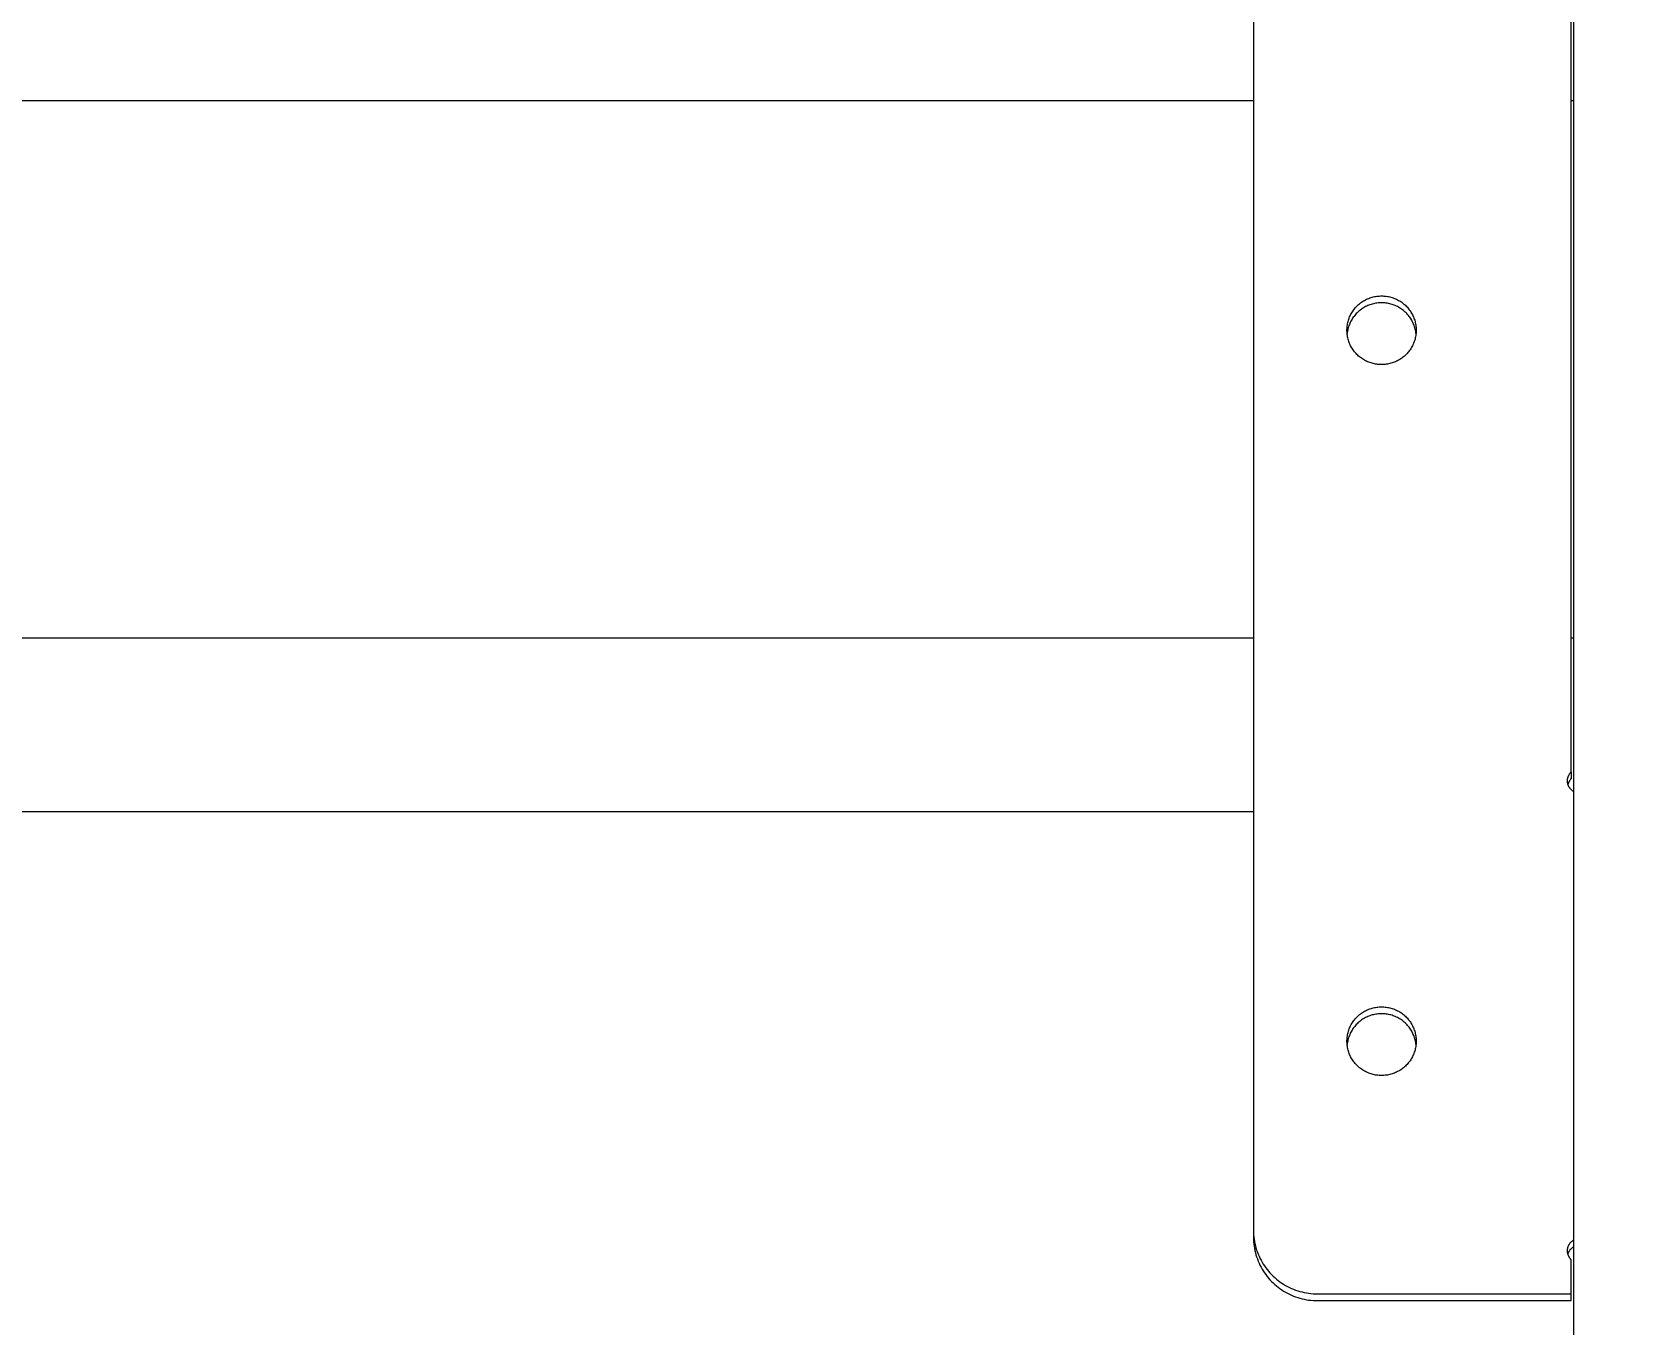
# Model space of a CAD drawing. Header units: inches. Extents: x -12 to 193, y -19 to 105.
# Drawn here: x 106.74 to 111.673, y 88.451 to 92.425 of the extents above; entities that cross this region are included whole.
import ezdxf

# ---------------------------------------------------------------- set-up
doc = ezdxf.new("R2010")
doc.units = ezdxf.units.IN
doc.layers.add('ZANO_R', color=7, linetype='Continuous', lineweight=0)
doc.layers.add('ZANO_W', color=1, linetype='Continuous', lineweight=0)
doc.styles.get("Standard").update_dxf_attribs({"font": 'arial.ttf'})
doc.dimstyles.new('amerykanie', dxfattribs={"dimtxt": 50, "dimasz": 50, "dimexe": 0.5, "dimexo": 0.5, "dimgap": 1, "dimtad": 1, "dimdec": 0, "dimzin": 0, "dimlunit": 5, "dimtxsty": 'Standard', "dimcen": 0.09, "dimclrd": 1, "dimclre": 1, "dimclrt": 1, "dimazin": 0, "dimtfac": 1, "dimtdec": 0, "dimtmove": 0, "dimatfit": 3, "dimfxl": 1, "dimtzin": 0, "dimarcsym": 1})

# ---------------------------------------------------------------- blocks, each defined once
blk = doc.blocks.new('*D370')
at = {"layer": 'ZANO_W', "color": 1, "lineweight": -2}
blk.add_line((171.9607, 90.2232), (171.5194, 93.5121), dxfattribs=at)
for start, end in [(78.71905, 88.18049), (97.64193, 180), (189.46144, 198.92289)]:
    blk.add_arc((172.3921, 87.0078), 6.0626, start, end, dxfattribs=at)
at = {"layer": 'ZANO_W', "color": 1}
for points in [[(172.5761, 93.2338), (172.5931, 92.9009), (171.5859, 93.0166)], [(166.5781, 86.025), (166.2459, 85.9975), (166.3295, 87.0078)]]:
    blk.add_solid(points, dxfattribs=at)
at = {"layer": 'ZANO_W', "color": 1, "insert": (166.8203, 91.8819), "char_height": 1.625, "attachment_point": 5, "rotation": 48.821}
blk.add_mtext("82%%d21'", dxfattribs=at)

msp = doc.modelspace()

# ---------------------------------------------------------------- linework, layer by layer
at = {"layer": 'ZANO_R'}
for p, q in [((110.49206, 96.39844), (110.49206, 88.74185)), ((111.47631, 90.09261), (111.47631, 96.39844)), ((111.46843, 90.15104), (111.46843, 95.05089)), ((80.57081, 92.21418), (110.49206, 92.21418)), ((111.46843, 92.21418), (111.47631, 92.21418)), ((110.83321, 91.60025), (110.83643, 91.60199)), ((110.83643, 91.60199), (110.83971, 91.60361)), ((110.83971, 91.60361), (110.84304, 91.60512)), ((110.84304, 91.60512), (110.84642, 91.60651)), ((110.84642, 91.60651), (110.84985, 91.60778)), ((110.84985, 91.60778), (110.85332, 91.60894)), ((110.85332, 91.60894), (110.85683, 91.60997)), ((110.85683, 91.60997), (110.86037, 91.61088)), ((110.86037, 91.61088), (110.86395, 91.61167)), ((110.86395, 91.61167), (110.86754, 91.61233)), ((110.86754, 91.61233), (110.87116, 91.61286)), ((110.87116, 91.61286), (110.8748, 91.61328)), ((110.8748, 91.61328), (110.87844, 91.61356)), ((110.87844, 91.61356), (110.8821, 91.61372)), ((110.8821, 91.61372), (110.88576, 91.61375)), ((110.88576, 91.61375), (110.88941, 91.61372)), ((110.88941, 91.61372), (110.89307, 91.61356)), ((110.89307, 91.61356), (110.89671, 91.61328)), ((110.89671, 91.61328), (110.90035, 91.61286)), ((110.90035, 91.61286), (110.90397, 91.61233)), ((110.90397, 91.61233), (110.90756, 91.61167)), ((110.90756, 91.61167), (110.91114, 91.61088)), ((110.91114, 91.61088), (110.91468, 91.60997)), ((110.91468, 91.60997), (110.91819, 91.60894)), ((110.91819, 91.60894), (110.92166, 91.60778)), ((110.92166, 91.60778), (110.92509, 91.60651)), ((110.92509, 91.60651), (110.92847, 91.60512)), ((110.92847, 91.60512), (110.9318, 91.60361)), ((110.9318, 91.60361), (110.93508, 91.60199)), ((110.93508, 91.60199), (110.9383, 91.60025)), ((110.78774, 91.54935), (110.78922, 91.5527)), ((110.78922, 91.5527), (110.79082, 91.55599)), ((110.79082, 91.55599), (110.79253, 91.55922)), ((110.79253, 91.55922), (110.79435, 91.56239)), ((110.79435, 91.56239), (110.79628, 91.5655)), ((110.79628, 91.5655), (110.79831, 91.56854)), ((110.79831, 91.56854), (110.80045, 91.57151)), ((110.80045, 91.57151), (110.80269, 91.5744)), ((110.80336, 91.55395), (110.80111, 91.55111)), ((110.80269, 91.5744), (110.80504, 91.57721)), ((110.8057, 91.55672), (110.80336, 91.55395)), ((110.80504, 91.57721), (110.80747, 91.57994)), ((110.80813, 91.5594), (110.8057, 91.55672)), ((110.80747, 91.57994), (110.81, 91.58258)), ((110.81066, 91.56199), (110.80813, 91.5594)), ((110.81, 91.58258), (110.81262, 91.58513)), ((110.81327, 91.5645), (110.81066, 91.56199)), ((110.81262, 91.58513), (110.81533, 91.58759)), ((110.81596, 91.56692), (110.81327, 91.5645)), ((110.81533, 91.58759), (110.81812, 91.58996)), ((110.81874, 91.56925), (110.81596, 91.56692)), ((110.81812, 91.58996), (110.82099, 91.59222)), ((110.8216, 91.57148), (110.81874, 91.56925)), ((110.82099, 91.59222), (110.82394, 91.59439)), ((110.82453, 91.57361), (110.8216, 91.57148)), ((110.82394, 91.59439), (110.82696, 91.59645)), ((110.82753, 91.57563), (110.82453, 91.57361)), ((110.82696, 91.59645), (110.83005, 91.5984)), ((110.83059, 91.57756), (110.82753, 91.57563)), ((110.83005, 91.5984), (110.83321, 91.60025)), ((110.83373, 91.57938), (110.83059, 91.57756)), ((110.83692, 91.58109), (110.83373, 91.57938)), ((110.84017, 91.58269), (110.83692, 91.58109)), ((110.84347, 91.58418), (110.84017, 91.58269)), ((110.84682, 91.58555), (110.84347, 91.58418)), ((110.85022, 91.58681), (110.84682, 91.58555)), ((110.85365, 91.58795), (110.85022, 91.58681)), ((110.85713, 91.58898), (110.85365, 91.58795)), ((110.86063, 91.58988), (110.85713, 91.58898)), ((110.86417, 91.59067), (110.86063, 91.58988)), ((110.86773, 91.59133), (110.86417, 91.59067)), ((110.87131, 91.59187), (110.86773, 91.59133)), ((110.87491, 91.59229), (110.87131, 91.59187)), ((110.87852, 91.59259), (110.87491, 91.59229)), ((110.88213, 91.59276), (110.87852, 91.59259)), ((110.88576, 91.59281), (110.88213, 91.59276)), ((110.88938, 91.59276), (110.88576, 91.59281)), ((110.893, 91.59259), (110.88938, 91.59276)), ((110.8966, 91.59229), (110.893, 91.59259)), ((110.9002, 91.59187), (110.8966, 91.59229)), ((110.90378, 91.59133), (110.9002, 91.59187)), ((110.90734, 91.59067), (110.90378, 91.59133)), ((110.91088, 91.58988), (110.90734, 91.59067)), ((110.91439, 91.58898), (110.91088, 91.58988)), ((110.91786, 91.58795), (110.91439, 91.58898)), ((110.9213, 91.58681), (110.91786, 91.58795)), ((110.92469, 91.58555), (110.9213, 91.58681)), ((110.92804, 91.58418), (110.92469, 91.58555)), ((110.93134, 91.58269), (110.92804, 91.58418)), ((110.93459, 91.58109), (110.93134, 91.58269)), ((110.93779, 91.57938), (110.93459, 91.58109)), ((110.94092, 91.57756), (110.93779, 91.57938)), ((110.9383, 91.60025), (110.94146, 91.5984)), ((110.94399, 91.57563), (110.94092, 91.57756)), ((110.94146, 91.5984), (110.94455, 91.59645)), ((110.94699, 91.57361), (110.94399, 91.57563)), ((110.94455, 91.59645), (110.94757, 91.59439)), ((110.94992, 91.57148), (110.94699, 91.57361)), ((110.94757, 91.59439), (110.95052, 91.59222)), ((110.95277, 91.56925), (110.94992, 91.57148)), ((110.95052, 91.59222), (110.95339, 91.58996)), ((110.95555, 91.56692), (110.95277, 91.56925)), ((110.95339, 91.58996), (110.95618, 91.58759)), ((110.95824, 91.5645), (110.95555, 91.56692)), ((110.95618, 91.58759), (110.95889, 91.58513)), ((110.96086, 91.56199), (110.95824, 91.5645)), ((110.95889, 91.58513), (110.96151, 91.58258)), ((110.96338, 91.5594), (110.96086, 91.56199)), ((110.96151, 91.58258), (110.96404, 91.57994)), ((110.96581, 91.55672), (110.96338, 91.5594)), ((110.96404, 91.57994), (110.96648, 91.57721)), ((110.96816, 91.55395), (110.96581, 91.55672)), ((110.96648, 91.57721), (110.96882, 91.5744)), ((110.9704, 91.55111), (110.96816, 91.55395)), ((110.96882, 91.5744), (110.97106, 91.57151)), ((110.97106, 91.57151), (110.9732, 91.56854)), ((110.9732, 91.56854), (110.97523, 91.5655)), ((110.97523, 91.5655), (110.97716, 91.56239)), ((110.97716, 91.56239), (110.97898, 91.55922)), ((110.97898, 91.55922), (110.98069, 91.55599)), ((110.98069, 91.55599), (110.98229, 91.5527)), ((110.98229, 91.5527), (110.98377, 91.54935)), ((110.77947, 91.51022), (110.7796, 91.51388)), ((110.77947, 91.50656), (110.77947, 91.51022)), ((110.7796, 91.50291), (110.77947, 91.50656)), ((110.7796, 91.51388), (110.77985, 91.51753)), ((110.77985, 91.49926), (110.7796, 91.50291)), ((110.77985, 91.51753), (110.78023, 91.52116)), ((110.78023, 91.52116), (110.78074, 91.52479)), ((110.78099, 91.5051), (110.78042, 91.50152)), ((110.78074, 91.52479), (110.78137, 91.52839)), ((110.78167, 91.50865), (110.78099, 91.5051)), ((110.78137, 91.52839), (110.78213, 91.53197)), ((110.78248, 91.51218), (110.78167, 91.50865)), ((110.78213, 91.53197), (110.78301, 91.53552)), ((110.7834, 91.51568), (110.78248, 91.51218)), ((110.78301, 91.53552), (110.78401, 91.53904)), ((110.78445, 91.51915), (110.7834, 91.51568)), ((110.78401, 91.53904), (110.78514, 91.54252)), ((110.78561, 91.52258), (110.78445, 91.51915)), ((110.78514, 91.54252), (110.78638, 91.54596)), ((110.78689, 91.52597), (110.78561, 91.52258)), ((110.78638, 91.54596), (110.78774, 91.54935)), ((110.78828, 91.52931), (110.78689, 91.52597)), ((110.78979, 91.53261), (110.78828, 91.52931)), ((110.79141, 91.53585), (110.78979, 91.53261)), ((110.79314, 91.53903), (110.79141, 91.53585)), ((110.79498, 91.54215), (110.79314, 91.53903)), ((110.79692, 91.54521), (110.79498, 91.54215)), ((110.79896, 91.54819), (110.79692, 91.54521)), ((110.80111, 91.55111), (110.79896, 91.54819)), ((110.97255, 91.54819), (110.9704, 91.55111)), ((110.97459, 91.54521), (110.97255, 91.54819)), ((110.97654, 91.54215), (110.97459, 91.54521)), ((110.97837, 91.53903), (110.97654, 91.54215)), ((110.9801, 91.53585), (110.97837, 91.53903)), ((110.98172, 91.53261), (110.9801, 91.53585)), ((110.98323, 91.52931), (110.98172, 91.53261)), ((110.98462, 91.52597), (110.98323, 91.52931)), ((110.98377, 91.54935), (110.98513, 91.54596)), ((110.9859, 91.52258), (110.98462, 91.52597)), ((110.98513, 91.54596), (110.98638, 91.54252)), ((110.98707, 91.51915), (110.9859, 91.52258)), ((110.98638, 91.54252), (110.9875, 91.53904)), ((110.98811, 91.51568), (110.98707, 91.51915)), ((110.9875, 91.53904), (110.9885, 91.53552)), ((110.98904, 91.51218), (110.98811, 91.51568)), ((110.9885, 91.53552), (110.98938, 91.53197)), ((110.98984, 91.50865), (110.98904, 91.51218)), ((110.98938, 91.53197), (110.99014, 91.52839)), ((110.99053, 91.5051), (110.98984, 91.50865)), ((110.99014, 91.52839), (110.99077, 91.52479)), ((110.99109, 91.50152), (110.99053, 91.5051)), ((110.99077, 91.52479), (110.99128, 91.52116)), ((110.99128, 91.52116), (110.99166, 91.51753)), ((110.99166, 91.51753), (110.99191, 91.51388)), ((110.99191, 91.50291), (110.99166, 91.49926)), ((110.99191, 91.51388), (110.99204, 91.51022)), ((110.99204, 91.50656), (110.99191, 91.50291)), ((110.99204, 91.51022), (110.99204, 91.50656)), ((110.78023, 91.49562), (110.77985, 91.49926)), ((110.78042, 91.50152), (110.77998, 91.49792)), ((110.78074, 91.492), (110.78023, 91.49562)), ((110.78137, 91.4884), (110.78074, 91.492)), ((110.78213, 91.48482), (110.78137, 91.4884)), ((110.78301, 91.48127), (110.78213, 91.48482)), ((110.78401, 91.47775), (110.78301, 91.48127)), ((110.78514, 91.47427), (110.78401, 91.47775)), ((110.78638, 91.47083), (110.78514, 91.47427)), ((110.78774, 91.46744), (110.78638, 91.47083)), ((110.78922, 91.46409), (110.78774, 91.46744)), ((110.79082, 91.4608), (110.78922, 91.46409)), ((110.79253, 91.45757), (110.79082, 91.4608)), ((110.79435, 91.45439), (110.79253, 91.45757)), ((110.79628, 91.45128), (110.79435, 91.45439)), ((110.97716, 91.45439), (110.97523, 91.45128)), ((110.97898, 91.45757), (110.97716, 91.45439)), ((110.98069, 91.4608), (110.97898, 91.45757)), ((110.98229, 91.46409), (110.98069, 91.4608)), ((110.98377, 91.46744), (110.98229, 91.46409)), ((110.98513, 91.47083), (110.98377, 91.46744)), ((110.98638, 91.47427), (110.98513, 91.47083)), ((110.9875, 91.47775), (110.98638, 91.47427)), ((110.9885, 91.48127), (110.9875, 91.47775)), ((110.98938, 91.48482), (110.9885, 91.48127)), ((110.99014, 91.4884), (110.98938, 91.48482)), ((110.99077, 91.492), (110.99014, 91.4884)), ((110.99128, 91.49562), (110.99077, 91.492)), ((110.99153, 91.49792), (110.99109, 91.50152)), ((110.99166, 91.49926), (110.99128, 91.49562)), ((110.79831, 91.44825), (110.79628, 91.45128)), ((110.80045, 91.44528), (110.79831, 91.44825)), ((110.80269, 91.44239), (110.80045, 91.44528)), ((110.80504, 91.43958), (110.80269, 91.44239)), ((110.80747, 91.43685), (110.80504, 91.43958)), ((110.81, 91.43421), (110.80747, 91.43685)), ((110.81262, 91.43166), (110.81, 91.43421)), ((110.81533, 91.4292), (110.81262, 91.43166)), ((110.81812, 91.42683), (110.81533, 91.4292)), ((110.82099, 91.42457), (110.81812, 91.42683)), ((110.82394, 91.4224), (110.82099, 91.42457)), ((110.82696, 91.42034), (110.82394, 91.4224)), ((110.83005, 91.41838), (110.82696, 91.42034)), ((110.83321, 91.41654), (110.83005, 91.41838)), ((110.83643, 91.4148), (110.83321, 91.41654)), ((110.83971, 91.41318), (110.83643, 91.4148)), ((110.84304, 91.41167), (110.83971, 91.41318)), ((110.84642, 91.41028), (110.84304, 91.41167)), ((110.84985, 91.409), (110.84642, 91.41028)), ((110.85332, 91.40785), (110.84985, 91.409)), ((110.85683, 91.40682), (110.85332, 91.40785)), ((110.86037, 91.40591), (110.85683, 91.40682)), ((110.86395, 91.40512), (110.86037, 91.40591)), ((110.86754, 91.40446), (110.86395, 91.40512)), ((110.87116, 91.40392), (110.86754, 91.40446)), ((110.90397, 91.40446), (110.90035, 91.40392)), ((110.90756, 91.40512), (110.90397, 91.40446)), ((110.91114, 91.40591), (110.90756, 91.40512)), ((110.91468, 91.40682), (110.91114, 91.40591)), ((110.91819, 91.40785), (110.91468, 91.40682)), ((110.92166, 91.409), (110.91819, 91.40785)), ((110.92509, 91.41028), (110.92166, 91.409)), ((110.92847, 91.41167), (110.92509, 91.41028)), ((110.9318, 91.41318), (110.92847, 91.41167)), ((110.93508, 91.4148), (110.9318, 91.41318)), ((110.9383, 91.41654), (110.93508, 91.4148)), ((110.94146, 91.41838), (110.9383, 91.41654)), ((110.94455, 91.42034), (110.94146, 91.41838)), ((110.94757, 91.4224), (110.94455, 91.42034)), ((110.95052, 91.42457), (110.94757, 91.4224)), ((110.95339, 91.42683), (110.95052, 91.42457)), ((110.95618, 91.4292), (110.95339, 91.42683)), ((110.95889, 91.43166), (110.95618, 91.4292)), ((110.96151, 91.43421), (110.95889, 91.43166)), ((110.96404, 91.43685), (110.96151, 91.43421)), ((110.96648, 91.43958), (110.96404, 91.43685)), ((110.96882, 91.44239), (110.96648, 91.43958)), ((110.97106, 91.44528), (110.96882, 91.44239)), ((110.9732, 91.44825), (110.97106, 91.44528)), ((110.97523, 91.45128), (110.9732, 91.44825)), ((110.8748, 91.40351), (110.87116, 91.40392)), ((110.87844, 91.40323), (110.8748, 91.40351)), ((110.8821, 91.40307), (110.87844, 91.40323)), ((110.88576, 91.40304), (110.8821, 91.40307)), ((110.88941, 91.40307), (110.88576, 91.40304)), ((110.89307, 91.40323), (110.88941, 91.40307)), ((110.89671, 91.40351), (110.89307, 91.40323)), ((110.90035, 91.40392), (110.89671, 91.40351)), ((110.49206, 90.56177), (80.57081, 90.56177)), ((111.47631, 90.56177), (111.46843, 90.56177)), ((111.45691, 90.12318), (111.45692, 90.12452)), ((111.45694, 90.12183), (111.45691, 90.12318)), ((111.45692, 90.12452), (111.45698, 90.12587)), ((111.45702, 90.12049), (111.45694, 90.12183)), ((111.45698, 90.12587), (111.45709, 90.12721)), ((111.45709, 90.12721), (111.45725, 90.12855)), ((111.45725, 90.12855), (111.45745, 90.12988)), ((111.45745, 90.12988), (111.45769, 90.1312)), ((111.45769, 90.1312), (111.45799, 90.13252)), ((111.45799, 90.13252), (111.45832, 90.13382)), ((111.45832, 90.13382), (111.45871, 90.13511)), ((111.45871, 90.13511), (111.45913, 90.13639)), ((111.45913, 90.13639), (111.4596, 90.13765)), ((111.4596, 90.13765), (111.46012, 90.13889)), ((111.46012, 90.13889), (111.46068, 90.14012)), ((111.46068, 90.14012), (111.46128, 90.14132)), ((111.46128, 90.14132), (111.46192, 90.14251)), ((111.46192, 90.14251), (111.4626, 90.14367)), ((111.46262, 90.12276), (111.46194, 90.12161)), ((111.4626, 90.14367), (111.46332, 90.1448)), ((111.46334, 90.12389), (111.46262, 90.12276)), ((111.46332, 90.1448), (111.46408, 90.14592)), ((111.4641, 90.125), (111.46334, 90.12389)), ((111.46408, 90.14592), (111.46488, 90.147)), ((111.4649, 90.12608), (111.4641, 90.125)), ((111.46488, 90.147), (111.46571, 90.14805)), ((111.46573, 90.12713), (111.4649, 90.12608)), ((111.46571, 90.14805), (111.46659, 90.14908)), ((111.4666, 90.12815), (111.46573, 90.12713)), ((111.46659, 90.14908), (111.46749, 90.15008)), ((111.4675, 90.12914), (111.4666, 90.12815)), ((111.46749, 90.15008), (111.46843, 90.15104)), ((111.46843, 90.1301), (111.4675, 90.12914)), ((111.46843, 90.15104), (111.46843, 90.1301)), ((111.45715, 90.11915), (111.45702, 90.12049)), ((111.45732, 90.11781), (111.45715, 90.11915)), ((111.45753, 90.11648), (111.45732, 90.11781)), ((111.4578, 90.11516), (111.45753, 90.11648)), ((111.45811, 90.11385), (111.4578, 90.11516)), ((111.45846, 90.11256), (111.45811, 90.11385)), ((111.45873, 90.11426), (111.45835, 90.11298)), ((111.45886, 90.11127), (111.45846, 90.11256)), ((111.45916, 90.11553), (111.45873, 90.11426)), ((111.45931, 90.11), (111.45886, 90.11127)), ((111.45963, 90.11678), (111.45916, 90.11553)), ((111.45979, 90.10874), (111.45931, 90.11)), ((111.46015, 90.11802), (111.45963, 90.11678)), ((111.46032, 90.10751), (111.45979, 90.10874)), ((111.46071, 90.11924), (111.46015, 90.11802)), ((111.4609, 90.10629), (111.46032, 90.10751)), ((111.4613, 90.12043), (111.46071, 90.11924)), ((111.46151, 90.10509), (111.4609, 90.10629)), ((111.46194, 90.12161), (111.4613, 90.12043)), ((111.46217, 90.10392), (111.46151, 90.10509)), ((111.46287, 90.10276), (111.46217, 90.10392)), ((111.4636, 90.10164), (111.46287, 90.10276)), ((111.46438, 90.10054), (111.4636, 90.10164)), ((111.46519, 90.09946), (111.46438, 90.10054)), ((111.46604, 90.09842), (111.46519, 90.09946)), ((111.46692, 90.0974), (111.46604, 90.09842)), ((111.46784, 90.09642), (111.46692, 90.0974)), ((111.4688, 90.09547), (111.46784, 90.09642)), ((111.46978, 90.09455), (111.4688, 90.09547)), ((111.4708, 90.09367), (111.46978, 90.09455)), ((111.47185, 90.09282), (111.4708, 90.09367)), ((111.47292, 90.09201), (111.47185, 90.09282)), ((111.47402, 90.09124), (111.47292, 90.09201)), ((111.47515, 90.09051), (111.47402, 90.09124)), ((111.47631, 90.08982), (111.47515, 90.09051)), ((111.47631, 89.9792), (111.47631, 90.09261)), ((80.57081, 90.02904), (110.49206, 90.02904)), ((111.47631, 89.37529), (111.47631, 89.9792)), ((110.79628, 89.38036), (110.79831, 89.3834)), ((110.79831, 89.3834), (110.80045, 89.38637)), ((110.80045, 89.38637), (110.80269, 89.38926)), ((110.80269, 89.38926), (110.80504, 89.39207)), ((110.80504, 89.39207), (110.80747, 89.3948)), ((110.80747, 89.3948), (110.81, 89.39744)), ((110.81, 89.39744), (110.81262, 89.39999)), ((110.81262, 89.39999), (110.81533, 89.40245)), ((110.81596, 89.38178), (110.81327, 89.37936)), ((110.81533, 89.40245), (110.81812, 89.40481)), ((110.81874, 89.3841), (110.81596, 89.38178)), ((110.81812, 89.40481), (110.82099, 89.40708)), ((110.8216, 89.38633), (110.81874, 89.3841)), ((110.82099, 89.40708), (110.82394, 89.40924)), ((110.82453, 89.38846), (110.8216, 89.38633)), ((110.82394, 89.40924), (110.82696, 89.41131)), ((110.82753, 89.39049), (110.82453, 89.38846)), ((110.82696, 89.41131), (110.83005, 89.41326)), ((110.83059, 89.39242), (110.82753, 89.39049)), ((110.83005, 89.41326), (110.83321, 89.41511)), ((110.83373, 89.39423), (110.83059, 89.39242)), ((110.83321, 89.41511), (110.83643, 89.41684)), ((110.83692, 89.39595), (110.83373, 89.39423)), ((110.83643, 89.41684), (110.83971, 89.41847)), ((110.84017, 89.39755), (110.83692, 89.39595)), ((110.83971, 89.41847), (110.84304, 89.41997)), ((110.84347, 89.39903), (110.84017, 89.39755)), ((110.84304, 89.41997), (110.84642, 89.42137)), ((110.84682, 89.40041), (110.84347, 89.39903)), ((110.84642, 89.42137), (110.84985, 89.42264)), ((110.85022, 89.40167), (110.84682, 89.40041)), ((110.84985, 89.42264), (110.85332, 89.42379)), ((110.85365, 89.40281), (110.85022, 89.40167)), ((110.85332, 89.42379), (110.85683, 89.42483)), ((110.85713, 89.40384), (110.85365, 89.40281)), ((110.85683, 89.42483), (110.86037, 89.42574)), ((110.86063, 89.40474), (110.85713, 89.40384)), ((110.86037, 89.42574), (110.86395, 89.42652)), ((110.86417, 89.40553), (110.86063, 89.40474)), ((110.86395, 89.42652), (110.86754, 89.42719)), ((110.86773, 89.40619), (110.86417, 89.40553)), ((110.86754, 89.42719), (110.87116, 89.42772)), ((110.87131, 89.40673), (110.86773, 89.40619)), ((110.87116, 89.42772), (110.8748, 89.42813)), ((110.87491, 89.40715), (110.87131, 89.40673)), ((110.8748, 89.42813), (110.87844, 89.42842)), ((110.87852, 89.40744), (110.87491, 89.40715)), ((110.87844, 89.42842), (110.8821, 89.42858)), ((110.88213, 89.40762), (110.87852, 89.40744)), ((110.8821, 89.42858), (110.88576, 89.42861)), ((110.88576, 89.40766), (110.88213, 89.40762)), ((110.88576, 89.42861), (110.88941, 89.42858)), ((110.88938, 89.40762), (110.88576, 89.40766)), ((110.893, 89.40744), (110.88938, 89.40762)), ((110.88941, 89.42858), (110.89307, 89.42842)), ((110.8966, 89.40715), (110.893, 89.40744)), ((110.89307, 89.42842), (110.89671, 89.42813)), ((110.9002, 89.40673), (110.8966, 89.40715)), ((110.89671, 89.42813), (110.90035, 89.42772)), ((110.90378, 89.40619), (110.9002, 89.40673)), ((110.90035, 89.42772), (110.90397, 89.42719)), ((110.90734, 89.40553), (110.90378, 89.40619)), ((110.90397, 89.42719), (110.90756, 89.42652)), ((110.91088, 89.40474), (110.90734, 89.40553)), ((110.90756, 89.42652), (110.91114, 89.42574)), ((110.91439, 89.40384), (110.91088, 89.40474)), ((110.91114, 89.42574), (110.91468, 89.42483)), ((110.91786, 89.40281), (110.91439, 89.40384)), ((110.91468, 89.42483), (110.91819, 89.42379)), ((110.9213, 89.40167), (110.91786, 89.40281)), ((110.91819, 89.42379), (110.92166, 89.42264)), ((110.92469, 89.40041), (110.9213, 89.40167)), ((110.92166, 89.42264), (110.92509, 89.42137)), ((110.92804, 89.39903), (110.92469, 89.40041)), ((110.92509, 89.42137), (110.92847, 89.41997)), ((110.93134, 89.39755), (110.92804, 89.39903)), ((110.92847, 89.41997), (110.9318, 89.41847)), ((110.93459, 89.39595), (110.93134, 89.39755)), ((110.9318, 89.41847), (110.93508, 89.41684)), ((110.93779, 89.39423), (110.93459, 89.39595)), ((110.93508, 89.41684), (110.9383, 89.41511)), ((110.94092, 89.39242), (110.93779, 89.39423)), ((110.9383, 89.41511), (110.94146, 89.41326)), ((110.94399, 89.39049), (110.94092, 89.39242)), ((110.94146, 89.41326), (110.94455, 89.41131)), ((110.94699, 89.38846), (110.94399, 89.39049)), ((110.94455, 89.41131), (110.94757, 89.40924)), ((110.94992, 89.38633), (110.94699, 89.38846)), ((110.94757, 89.40924), (110.95052, 89.40708)), ((110.95277, 89.3841), (110.94992, 89.38633)), ((110.95052, 89.40708), (110.95339, 89.40481)), ((110.95555, 89.38178), (110.95277, 89.3841)), ((110.95339, 89.40481), (110.95618, 89.40245)), ((110.95824, 89.37936), (110.95555, 89.38178)), ((110.95618, 89.40245), (110.95889, 89.39999)), ((110.95889, 89.39999), (110.96151, 89.39744)), ((110.96151, 89.39744), (110.96404, 89.3948)), ((110.96404, 89.3948), (110.96648, 89.39207)), ((110.96648, 89.39207), (110.96882, 89.38926)), ((110.96882, 89.38926), (110.97106, 89.38637)), ((110.97106, 89.38637), (110.9732, 89.3834)), ((110.9732, 89.3834), (110.97523, 89.38036)), ((110.77985, 89.33239), (110.78023, 89.33602)), ((110.78023, 89.33602), (110.78074, 89.33965)), ((110.78074, 89.33965), (110.78137, 89.34325)), ((110.78137, 89.34325), (110.78213, 89.34683)), ((110.78213, 89.34683), (110.78301, 89.35038)), ((110.78301, 89.35038), (110.78401, 89.3539)), ((110.78445, 89.33401), (110.7834, 89.33054)), ((110.78401, 89.3539), (110.78514, 89.35738)), ((110.78561, 89.33744), (110.78445, 89.33401)), ((110.78514, 89.35738), (110.78638, 89.36082)), ((110.78689, 89.34083), (110.78561, 89.33744)), ((110.78638, 89.36082), (110.78774, 89.36421)), ((110.78828, 89.34417), (110.78689, 89.34083)), ((110.78774, 89.36421), (110.78922, 89.36755)), ((110.78979, 89.34746), (110.78828, 89.34417)), ((110.78922, 89.36755), (110.79082, 89.37085)), ((110.79141, 89.3507), (110.78979, 89.34746)), ((110.79082, 89.37085), (110.79253, 89.37408)), ((110.79314, 89.35389), (110.79141, 89.3507)), ((110.79253, 89.37408), (110.79435, 89.37725)), ((110.79498, 89.35701), (110.79314, 89.35389)), ((110.79435, 89.37725), (110.79628, 89.38036)), ((110.79692, 89.36006), (110.79498, 89.35701)), ((110.79896, 89.36305), (110.79692, 89.36006)), ((110.80111, 89.36597), (110.79896, 89.36305)), ((110.80336, 89.36881), (110.80111, 89.36597)), ((110.8057, 89.37157), (110.80336, 89.36881)), ((110.80813, 89.37426), (110.8057, 89.37157)), ((110.81066, 89.37685), (110.80813, 89.37426)), ((110.81327, 89.37936), (110.81066, 89.37685)), ((110.96086, 89.37685), (110.95824, 89.37936)), ((110.96338, 89.37426), (110.96086, 89.37685)), ((110.96581, 89.37157), (110.96338, 89.37426)), ((110.96816, 89.36881), (110.96581, 89.37157)), ((110.9704, 89.36597), (110.96816, 89.36881)), ((110.97255, 89.36305), (110.9704, 89.36597)), ((110.97459, 89.36006), (110.97255, 89.36305)), ((110.97654, 89.35701), (110.97459, 89.36006)), ((110.97523, 89.38036), (110.97716, 89.37725)), ((110.97837, 89.35389), (110.97654, 89.35701)), ((110.97716, 89.37725), (110.97898, 89.37408)), ((110.9801, 89.3507), (110.97837, 89.35389)), ((110.97898, 89.37408), (110.98069, 89.37085)), ((110.98172, 89.34746), (110.9801, 89.3507)), ((110.98069, 89.37085), (110.98229, 89.36755)), ((110.98323, 89.34417), (110.98172, 89.34746)), ((110.98229, 89.36755), (110.98377, 89.36421)), ((110.98462, 89.34083), (110.98323, 89.34417)), ((110.98377, 89.36421), (110.98513, 89.36082)), ((110.9859, 89.33744), (110.98462, 89.34083)), ((110.98513, 89.36082), (110.98638, 89.35738)), ((110.98707, 89.33401), (110.9859, 89.33744)), ((110.98638, 89.35738), (110.9875, 89.3539)), ((110.98811, 89.33054), (110.98707, 89.33401)), ((110.9875, 89.3539), (110.9885, 89.35038)), ((110.9885, 89.35038), (110.98938, 89.34683)), ((110.98938, 89.34683), (110.99014, 89.34325)), ((110.99014, 89.34325), (110.99077, 89.33965)), ((110.99077, 89.33965), (110.99128, 89.33602)), ((110.99128, 89.33602), (110.99166, 89.33239)), ((111.47631, 89.27306), (111.47631, 89.37529)), ((110.77947, 89.32508), (110.7796, 89.32874)), ((110.77947, 89.32142), (110.77947, 89.32508)), ((110.7796, 89.31777), (110.77947, 89.32142)), ((110.7796, 89.32874), (110.77985, 89.33239)), ((110.77985, 89.31412), (110.7796, 89.31777)), ((110.78023, 89.31048), (110.77985, 89.31412)), ((110.78042, 89.31638), (110.77998, 89.31278)), ((110.78074, 89.30686), (110.78023, 89.31048)), ((110.78099, 89.31995), (110.78042, 89.31638)), ((110.78137, 89.30325), (110.78074, 89.30686)), ((110.78167, 89.32351), (110.78099, 89.31995)), ((110.78213, 89.29968), (110.78137, 89.30325)), ((110.78248, 89.32704), (110.78167, 89.32351)), ((110.78301, 89.29613), (110.78213, 89.29968)), ((110.7834, 89.33054), (110.78248, 89.32704)), ((110.78401, 89.29261), (110.78301, 89.29613)), ((110.78514, 89.28913), (110.78401, 89.29261)), ((110.78638, 89.28569), (110.78514, 89.28913)), ((110.78774, 89.28229), (110.78638, 89.28569)), ((110.98513, 89.28569), (110.98377, 89.28229)), ((110.98638, 89.28913), (110.98513, 89.28569)), ((110.9875, 89.29261), (110.98638, 89.28913)), ((110.9885, 89.29613), (110.9875, 89.29261)), ((110.98904, 89.32704), (110.98811, 89.33054)), ((110.98938, 89.29968), (110.9885, 89.29613)), ((110.98984, 89.32351), (110.98904, 89.32704)), ((110.99014, 89.30325), (110.98938, 89.29968)), ((110.99053, 89.31995), (110.98984, 89.32351)), ((110.99077, 89.30686), (110.99014, 89.30325)), ((110.99109, 89.31638), (110.99053, 89.31995)), ((110.99128, 89.31048), (110.99077, 89.30686)), ((110.99153, 89.31278), (110.99109, 89.31638)), ((110.99166, 89.31412), (110.99128, 89.31048)), ((110.99166, 89.33239), (110.99191, 89.32874)), ((110.99191, 89.31777), (110.99166, 89.31412)), ((110.99191, 89.32874), (110.99204, 89.32508)), ((110.99204, 89.32142), (110.99191, 89.31777)), ((110.99204, 89.32508), (110.99204, 89.32142)), ((110.78922, 89.27895), (110.78774, 89.28229)), ((110.79082, 89.27566), (110.78922, 89.27895)), ((110.79253, 89.27242), (110.79082, 89.27566)), ((110.79435, 89.26925), (110.79253, 89.27242)), ((110.79628, 89.26614), (110.79435, 89.26925)), ((110.79831, 89.2631), (110.79628, 89.26614)), ((110.80045, 89.26014), (110.79831, 89.2631)), ((110.80269, 89.25725), (110.80045, 89.26014)), ((110.80504, 89.25444), (110.80269, 89.25725)), ((110.80747, 89.25171), (110.80504, 89.25444)), ((110.81, 89.24907), (110.80747, 89.25171)), ((110.81262, 89.24651), (110.81, 89.24907)), ((110.81533, 89.24405), (110.81262, 89.24651)), ((110.81812, 89.24169), (110.81533, 89.24405)), ((110.82099, 89.23942), (110.81812, 89.24169)), ((110.82394, 89.23726), (110.82099, 89.23942)), ((110.82696, 89.2352), (110.82394, 89.23726)), ((110.83005, 89.23324), (110.82696, 89.2352)), ((110.94455, 89.2352), (110.94146, 89.23324)), ((110.94757, 89.23726), (110.94455, 89.2352)), ((110.95052, 89.23942), (110.94757, 89.23726)), ((110.95339, 89.24169), (110.95052, 89.23942)), ((110.95618, 89.24405), (110.95339, 89.24169)), ((110.95889, 89.24651), (110.95618, 89.24405)), ((110.96151, 89.24907), (110.95889, 89.24651)), ((110.96404, 89.25171), (110.96151, 89.24907)), ((110.96648, 89.25444), (110.96404, 89.25171)), ((110.96882, 89.25725), (110.96648, 89.25444)), ((110.97106, 89.26014), (110.96882, 89.25725)), ((110.9732, 89.2631), (110.97106, 89.26014)), ((110.97523, 89.26614), (110.9732, 89.2631)), ((110.97716, 89.26925), (110.97523, 89.26614)), ((110.97898, 89.27242), (110.97716, 89.26925)), ((110.98069, 89.27566), (110.97898, 89.27242)), ((110.98229, 89.27895), (110.98069, 89.27566)), ((110.98377, 89.28229), (110.98229, 89.27895)), ((111.47631, 87.4015), (111.47631, 89.27306)), ((110.83321, 89.2314), (110.83005, 89.23324)), ((110.83643, 89.22966), (110.83321, 89.2314)), ((110.83971, 89.22804), (110.83643, 89.22966)), ((110.84304, 89.22653), (110.83971, 89.22804)), ((110.84642, 89.22514), (110.84304, 89.22653)), ((110.84985, 89.22386), (110.84642, 89.22514)), ((110.85332, 89.22271), (110.84985, 89.22386)), ((110.85683, 89.22168), (110.85332, 89.22271)), ((110.86037, 89.22077), (110.85683, 89.22168)), ((110.86395, 89.21998), (110.86037, 89.22077)), ((110.86754, 89.21932), (110.86395, 89.21998)), ((110.87116, 89.21878), (110.86754, 89.21932)), ((110.8748, 89.21837), (110.87116, 89.21878)), ((110.87844, 89.21809), (110.8748, 89.21837)), ((110.8821, 89.21793), (110.87844, 89.21809)), ((110.88576, 89.2179), (110.8821, 89.21793)), ((110.88941, 89.21793), (110.88576, 89.2179)), ((110.89307, 89.21809), (110.88941, 89.21793)), ((110.89671, 89.21837), (110.89307, 89.21809)), ((110.90035, 89.21878), (110.89671, 89.21837)), ((110.90397, 89.21932), (110.90035, 89.21878)), ((110.90756, 89.21998), (110.90397, 89.21932)), ((110.91114, 89.22077), (110.90756, 89.21998)), ((110.91468, 89.22168), (110.91114, 89.22077)), ((110.91819, 89.22271), (110.91468, 89.22168)), ((110.92166, 89.22386), (110.91819, 89.22271)), ((110.92509, 89.22514), (110.92166, 89.22386)), ((110.92847, 89.22653), (110.92509, 89.22514)), ((110.9318, 89.22804), (110.92847, 89.22653)), ((110.93508, 89.22966), (110.9318, 89.22804)), ((110.9383, 89.2314), (110.93508, 89.22966)), ((110.94146, 89.23324), (110.9383, 89.2314)), ((110.49206, 88.74185), (110.49221, 88.73501)), ((110.49206, 88.73752), (110.49206, 88.72091)), ((110.49206, 88.72091), (110.49221, 88.71407)), ((110.49221, 88.73501), (110.49259, 88.72818)), ((110.49221, 88.71407), (110.49259, 88.70724)), ((110.49259, 88.72818), (110.49322, 88.72137)), ((110.49259, 88.70724), (110.49322, 88.70043)), ((110.49322, 88.72137), (110.49408, 88.71458)), ((110.49322, 88.70043), (110.49408, 88.69364)), ((110.49408, 88.71458), (110.49519, 88.70783)), ((110.49408, 88.69364), (110.49519, 88.68689)), ((110.49519, 88.70783), (110.49652, 88.70112)), ((110.49652, 88.70112), (110.49809, 88.69446)), ((110.49809, 88.69446), (110.49989, 88.68786)), ((111.45846, 88.69003), (111.45886, 88.69132)), ((111.45886, 88.69132), (111.4593, 88.69259)), ((111.4593, 88.69259), (111.45979, 88.69384)), ((111.45979, 88.69384), (111.46032, 88.69508)), ((111.46032, 88.69508), (111.46089, 88.6963)), ((111.46089, 88.6963), (111.46151, 88.69749)), ((111.46151, 88.69749), (111.46217, 88.69867)), ((111.46217, 88.69867), (111.46286, 88.69982)), ((111.46286, 88.69982), (111.4636, 88.70095)), ((111.4636, 88.70095), (111.46437, 88.70205)), ((111.46437, 88.70205), (111.46519, 88.70312)), ((111.46519, 88.70312), (111.46604, 88.70417)), ((111.46604, 88.70417), (111.46692, 88.70518)), ((111.46692, 88.70518), (111.46784, 88.70616)), ((111.46784, 88.70616), (111.4688, 88.70712)), ((111.4688, 88.70712), (111.46978, 88.70803)), ((111.46978, 88.70803), (111.4708, 88.70891)), ((111.4708, 88.70891), (111.47185, 88.70976)), ((111.47185, 88.70976), (111.47292, 88.71057)), ((111.47292, 88.71057), (111.47402, 88.71134)), ((111.47402, 88.71134), (111.47515, 88.71208)), ((111.47515, 88.71208), (111.47631, 88.71277)), ((111.47519, 88.69115), (111.47631, 88.69183)), ((110.49519, 88.68689), (110.49652, 88.68018)), ((110.49652, 88.68018), (110.49809, 88.67352)), ((110.49809, 88.67352), (110.49989, 88.66692)), ((110.49989, 88.68786), (110.50192, 88.68133)), ((110.49989, 88.66692), (110.50192, 88.66039)), ((110.50192, 88.68133), (110.50417, 88.67487)), ((110.50192, 88.66039), (110.50417, 88.65393)), ((110.50417, 88.67487), (110.50665, 88.6685)), ((110.50417, 88.65393), (110.50665, 88.64756)), ((110.50665, 88.6685), (110.50936, 88.66221)), ((110.50665, 88.64756), (110.50936, 88.64127)), ((110.50936, 88.66221), (110.51227, 88.65603)), ((110.51227, 88.65603), (110.51541, 88.64995)), ((110.51541, 88.64995), (110.51875, 88.64398)), ((110.51875, 88.64398), (110.5223, 88.63813)), ((111.4569, 88.67941), (111.45694, 88.68075)), ((111.45692, 88.67806), (111.4569, 88.67941)), ((111.45698, 88.67672), (111.45692, 88.67806)), ((111.45694, 88.68075), (111.45702, 88.6821)), ((111.45709, 88.67537), (111.45698, 88.67672)), ((111.45702, 88.6821), (111.45714, 88.68344)), ((111.45724, 88.67404), (111.45709, 88.67537)), ((111.45714, 88.68344), (111.45731, 88.68477)), ((111.45744, 88.67271), (111.45724, 88.67404)), ((111.45731, 88.68477), (111.45753, 88.6861)), ((111.45769, 88.67138), (111.45744, 88.67271)), ((111.45753, 88.6861), (111.45779, 88.68742)), ((111.45798, 88.67007), (111.45769, 88.67138)), ((111.45779, 88.68742), (111.4581, 88.68873)), ((111.45832, 88.66876), (111.45798, 88.67007)), ((111.4581, 88.68873), (111.45846, 88.69003)), ((111.4587, 88.66747), (111.45832, 88.66876)), ((111.45835, 88.66867), (111.45872, 88.66992)), ((111.45913, 88.6662), (111.4587, 88.66747)), ((111.45872, 88.66992), (111.45914, 88.67116)), ((111.4596, 88.66494), (111.45913, 88.6662)), ((111.45914, 88.67116), (111.4596, 88.67238)), ((111.4596, 88.67238), (111.4601, 88.67359)), ((111.46012, 88.66369), (111.4596, 88.66494)), ((111.4601, 88.67359), (111.46064, 88.67478)), ((111.46067, 88.66247), (111.46012, 88.66369)), ((111.46064, 88.67478), (111.46121, 88.67595)), ((111.46127, 88.66126), (111.46067, 88.66247)), ((111.46121, 88.67595), (111.46183, 88.6771)), ((111.46191, 88.66008), (111.46127, 88.66126)), ((111.46183, 88.6771), (111.46249, 88.67823)), ((111.4626, 88.65892), (111.46191, 88.66008)), ((111.46249, 88.67823), (111.46318, 88.67933)), ((111.46332, 88.65778), (111.4626, 88.65892)), ((111.46318, 88.67933), (111.46391, 88.68042)), ((111.46408, 88.65667), (111.46332, 88.65778)), ((111.46391, 88.68042), (111.46468, 88.68148)), ((111.46488, 88.65559), (111.46408, 88.65667)), ((111.46468, 88.68148), (111.46548, 88.68251)), ((111.46571, 88.65453), (111.46488, 88.65559)), ((111.46548, 88.68251), (111.46631, 88.68351)), ((111.46659, 88.6535), (111.46571, 88.65453)), ((111.46631, 88.68351), (111.46718, 88.68449)), ((111.46749, 88.65251), (111.46659, 88.6535)), ((111.46718, 88.68449), (111.46808, 88.68544)), ((111.46843, 88.65155), (111.46749, 88.65251)), ((111.46808, 88.68544), (111.46901, 88.68635)), ((111.46843, 88.54675), (111.46843, 88.65155)), ((111.46901, 88.68635), (111.46997, 88.68724)), ((111.46997, 88.68724), (111.47096, 88.68809)), ((111.47096, 88.68809), (111.47198, 88.68891)), ((111.47198, 88.68891), (111.47302, 88.68969)), ((111.47302, 88.68969), (111.47409, 88.69044)), ((111.47409, 88.69044), (111.47519, 88.69115)), ((110.50936, 88.64127), (110.51227, 88.63508)), ((110.51227, 88.63508), (110.51541, 88.629)), ((110.51541, 88.629), (110.51875, 88.62304)), ((110.51875, 88.62304), (110.5223, 88.61719)), ((110.5223, 88.63813), (110.52605, 88.63241)), ((110.5223, 88.61719), (110.52605, 88.61147)), ((110.52605, 88.63241), (110.53, 88.62682)), ((110.52605, 88.61147), (110.53, 88.60588)), ((110.53, 88.62682), (110.53414, 88.62138)), ((110.53, 88.60588), (110.53414, 88.60044)), ((110.53414, 88.62138), (110.53847, 88.61608)), ((110.53414, 88.60044), (110.53847, 88.59514)), ((110.53847, 88.61608), (110.54298, 88.61094)), ((110.53847, 88.59514), (110.54298, 88.59)), ((110.54298, 88.61094), (110.54767, 88.60596)), ((110.54767, 88.60596), (110.55253, 88.60114)), ((110.55253, 88.60114), (110.55755, 88.5965)), ((110.55755, 88.5965), (110.56273, 88.59203)), ((110.54298, 88.59), (110.54767, 88.58502)), ((110.54767, 88.58502), (110.55253, 88.5802)), ((110.55253, 88.5802), (110.55755, 88.57556)), ((110.55755, 88.57556), (110.56273, 88.57109)), ((110.56273, 88.59203), (110.56807, 88.58775)), ((110.56273, 88.57109), (110.56807, 88.56681)), ((110.56807, 88.58775), (110.57355, 88.58366)), ((110.56807, 88.56681), (110.57355, 88.56272)), ((110.57355, 88.58366), (110.57917, 88.57976)), ((110.57355, 88.56272), (110.57917, 88.55882)), ((110.57917, 88.57976), (110.58492, 88.57606)), ((110.57917, 88.55882), (110.58492, 88.55512)), ((110.58492, 88.57606), (110.5908, 88.57257)), ((110.58492, 88.55512), (110.5908, 88.55162)), ((110.5908, 88.57257), (110.5968, 88.56928)), ((110.5908, 88.55162), (110.5968, 88.54833)), ((110.5968, 88.56928), (110.60291, 88.5662)), ((110.5968, 88.54833), (110.60291, 88.54526)), ((110.60291, 88.5662), (110.60912, 88.56333)), ((110.60291, 88.54526), (110.60912, 88.54239)), ((110.60912, 88.56333), (110.61543, 88.56069)), ((110.61543, 88.56069), (110.62183, 88.55827)), ((110.62183, 88.55827), (110.6283, 88.55607)), ((110.6283, 88.55607), (110.63485, 88.5541)), ((110.63485, 88.5541), (110.64147, 88.55236)), ((110.64147, 88.55236), (110.64814, 88.55085)), ((110.64814, 88.55085), (110.65486, 88.54957)), ((110.65486, 88.54957), (110.66162, 88.54853)), ((110.66162, 88.54853), (110.66842, 88.54773)), ((110.66842, 88.54773), (110.67523, 88.54716)), ((110.67523, 88.54716), (110.68207, 88.54683)), ((110.68207, 88.54683), (110.68891, 88.54675)), ((110.68891, 88.54675), (111.46843, 88.54675)), ((111.46843, 88.5258), (111.46843, 88.54675)), ((110.60912, 88.54239), (110.61543, 88.53975)), ((110.61543, 88.53975), (110.62183, 88.53732)), ((110.62183, 88.53732), (110.6283, 88.53513)), ((110.6283, 88.53513), (110.63485, 88.53316)), ((110.63485, 88.53316), (110.64147, 88.53141)), ((110.64147, 88.53141), (110.64814, 88.52991)), ((110.64814, 88.52991), (110.65486, 88.52863)), ((110.65486, 88.52863), (110.66162, 88.52759)), ((110.66162, 88.52759), (110.66842, 88.52679)), ((110.66842, 88.52679), (110.67523, 88.52622)), ((110.67523, 88.52622), (110.68207, 88.52589)), ((110.68207, 88.52589), (110.68891, 88.5258)), ((110.68891, 88.5258), (111.46843, 88.5258))]:
    msp.add_line(p, q, dxfattribs=at)

# ---------------------------------------------------------------- dimensions: what is measured, and where the dimension line sits
at = {"layer": 'ZANO_W'}
dim = msp.add_angular_dim_2l(base=(168.90655, 91.96824), line1=((-8.53504, 87.0078), (193.01922, 87.0078)), line2=((172.19471, 88.47903), (172.02717, 89.72769)), dimstyle='amerykanie', override={"dimtxt": 1.625, "dimasz": 1, "dimgap": 0.5, "dimdec": 4, "dimaunit": 1, "dimadec": 1, "dimtdec": 4, "dimtmove": 1, "dimfrac": 2}, dxfattribs=at)
dim.commit()
dim.dimension.update_dxf_attribs({"geometry": '*D370', "text_midpoint": (166.82034, 91.88192)})

doc.saveas('drawing.dxf')
